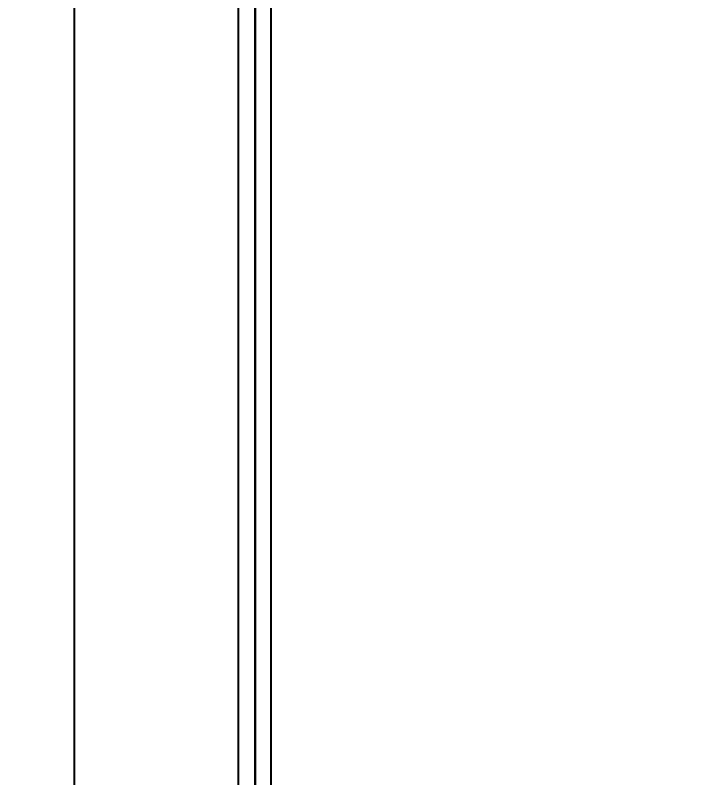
# Model space of a CAD drawing. Header units: inches. Extents: x 0 to 420, y 0 to 297.
# Drawn here: x 32.98 to 62.09, y 200.46 to 232.64 of the extents above; entities that cross this region are included whole.
import ezdxf
from ezdxf.enums import TextEntityAlignment as Align

# ---------------------------------------------------------------- set-up
doc = ezdxf.new("R2010")
doc.units = ezdxf.units.IN
doc.layers.add('Default', color=7, linetype='Continuous')
doc.layers.add('DV1_Default', color=7, linetype='Continuous')
doc.styles.add('SEACAD_seiso_ttf', font='seiso.ttf', dxfattribs={"height": 2})
doc.dimstyles.new('ISO', dxfattribs={"dimtxt": 2, "dimasz": 2, "dimexe": 1, "dimexo": 0, "dimgap": 1, "dimtad": 1, "dimlfac": 12.5, "dimtxsty": 'SEACAD_seiso_ttf', "dimblk1": '_SE_FILLED', "dimblk2": '_SE_FILLED', "dimsah": 1, "dimcen": 1, "dimclrd": 7, "dimclre": 7, "dimclrt": 7, "dimadec": 0, "dimazin": 0, "dimtfac": 1, "dimtmove": 0, "dimatfit": 3, "dimfxl": 1, "dimtolj": 1, "dimarcsym": 0})

# ---------------------------------------------------------------- blocks, each defined once
blk = doc.blocks.new('SE')
at = {"layer": 'DV1_Default', "color": 7, "linetype": 'Continuous', "ltscale": 25.4}
for p, q in [((42.389, 280.566), (42.389, 105.286)), ((43.109, 280.566), (43.109, 105.286)), ((43.109, 280.566), (43.109, 105.286)), ((43.109, 280.566), (43.109, 105.286)), ((43.109, 280.566), (43.109, 105.286)), ((43.109, 280.566), (43.109, 105.286)), ((43.109, 280.566), (43.109, 121.286)), ((43.109, 105.286), (43.109, 280.566)), ((43.109, 280.566), (43.109, 105.286)), ((43.109, 105.286), (43.109, 280.566)), ((43.109, 105.286), (43.109, 280.566)), ((43.109, 105.286), (43.109, 280.566)), ((43.109, 280.566), (43.109, 105.286)), ((43.109, 280.566), (43.109, 105.286)), ((43.109, 280.566), (43.109, 105.286)), ((43.109, 280.566), (43.109, 121.286)), ((43.109, 105.286), (43.109, 280.566)), ((43.109, 280.566), (43.109, 105.286)), ((43.109, 105.286), (43.109, 280.566)), ((43.789, 110.326), (43.789, 275.526)), ((43.789, 110.326), (43.789, 275.526)), ((43.109, 105.286), (43.109, 264.566)), ((43.109, 105.286), (43.109, 264.566)), ((43.109, 105.286), (43.109, 264.566)), ((43.109, 105.286), (43.109, 264.566)), ((43.109, 105.286), (43.109, 264.566)), ((43.109, 105.286), (43.109, 264.566)), ((43.109, 105.286), (43.109, 264.566)), ((43.109, 105.286), (43.109, 264.566)), ((43.109, 105.286), (43.109, 264.566)), ((43.109, 105.286), (43.109, 264.566)), ((43.109, 105.286), (43.109, 264.566)), ((43.109, 105.286), (43.109, 264.566))]:
    blk.add_line(p, q, dxfattribs=at)
blk = doc.blocks.new('DMBLK1')
at = {"layer": 'Default', "linetype": 'Continuous', "ltscale": 25.4}
for points in [[(35.15, 278.926), (35.816, 278.926), (35.483, 280.926)], [(35.15, 106.926), (35.483, 104.926), (35.816, 106.926)]]:
    blk.add_hatch(color=7, dxfattribs=at).paths.add_polyline_path(points)
at = {"layer": 'Default', "color": 7, "linetype": 'Continuous', "ltscale": 25.4}
for p, q in [((107.467, 280.926), (34.483, 280.926)), ((35.483, 104.926), (35.483, 280.926)), ((109.469, 104.926), (34.483, 104.926))]:
    blk.add_line(p, q, dxfattribs=at)
at = {"layer": 'Default', "color": 7, "linetype": 'Continuous', "lineweight": 13, "ltscale": 25.4, "const_width": 0.00015}
for points in [[(35.15, 278.926), (35.483, 280.926), (35.816, 278.926), (35.15, 278.926)], [(35.15, 106.926), (35.483, 104.926), (35.816, 106.926), (35.15, 106.926)]]:
    blk.add_lwpolyline(points, close=True, dxfattribs=at)
at = {"layer": 'Default', "color": 7, "linetype": 'Continuous', "ltscale": 25.4, "style": 'SEACAD_seiso_ttf'}
blk.add_text('2200', height=2, rotation=90, dxfattribs=at).set_placement((32.983, 190.517), align=Align.TOP_LEFT)
blk = doc.blocks.new('_SE_FILLED')
blk.add_line((0, 0), (-1, 0))
blk.add_solid([(0, 0), (-1, -0.1665), (-1, 0.1665), (0, 0)])

msp = doc.modelspace()

# ---------------------------------------------------------------- block references
at = {"layer": 'Default'}
msp.add_blockref('SE', (0, 0), dxfattribs=at)

# ---------------------------------------------------------------- dimensions: what is measured, and where the dimension line sits
at = {"layer": 'Default', "color": 7, "linetype": 'Continuous', "ltscale": 25.4}
dim = msp.add_linear_dim(base=(35.48311, 280.92563), p1=(109.4694, 104.92564), p2=(107.46682, 280.92563), angle=90, text='\\A1;<>', dimstyle='ISO', dxfattribs=at)
dim.commit()
dim.dimension.update_dxf_attribs({"geometry": 'DMBLK1', "text_midpoint": (35.48311, 192.92563), "dimtype": 160})

doc.saveas('drawing.dxf')
